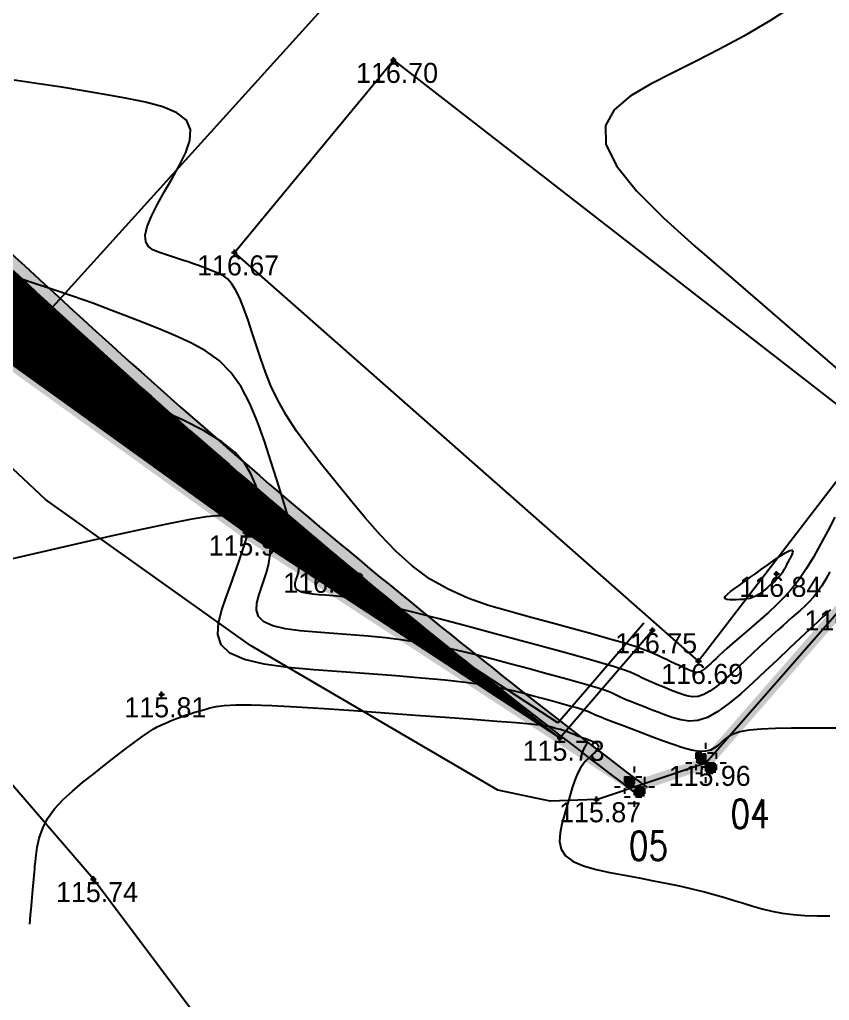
# Model space of a CAD drawing. Extents: x -196763 to -87623, y -65703 to -55832.
# Drawn here: x -87676.33 to -87662.19, y -65478.79 to -65461.66 of the extents above; entities that cross this region are included whole.
import ezdxf
from ezdxf.enums import TextEntityAlignment as Align

# ---------------------------------------------------------------- set-up
doc = ezdxf.new("R2010")
doc.units = 0
doc.header["$MEASUREMENT"] = 0
doc.header["$PDMODE"] = 34
doc.header["$PDSIZE"] = 0.05
doc.linetypes.add('ACAD_ISO04W100', pattern=[30, 24, -3, 0, -3])
doc.linetypes.add('DASHED', pattern=[70, 50, -20])
for name, color, linetype in [('0_coordinates', 1, 'Continuous'), ('0_PROP.corte', 10, 'Continuous'), ('0_PROP.trama', 251, 'Continuous'), ('0_PROPfinal', 4, 'Continuous'), ('CV', 8, 'Continuous'), ('CVD', 6, 'Continuous'), ('LEVTP_BERMA', 6, 'Continuous'), ('LEVTP_EDIF', 3, 'Continuous'), ('LEVTP_MURO', 1, 'Continuous'), ('POINTS', 2, 'Continuous'), ('Z', 1, 'Continuous')]:
    doc.layers.add(name, color=color, linetype=linetype)
doc.layers.add('0_Limites_Terreno', color=30, linetype='DASHED', lineweight=35)
doc.styles.add('coordinates', font='romans', dxfattribs={"width": 0.8})

# ---------------------------------------------------------------- blocks, each defined once
blk = doc.blocks.new('mk_02')
at = {"linetype": 'ACAD_ISO04W100', "ltscale": 0.001}
for points in [[(-0.25, 0.25), (0, 0.25), (0, 0), (-0.25, 0)], [(0.25, -0.25), (0, -0.25), (0, 0), (0.25, 0)]]:
    blk.add_hatch(color=9, dxfattribs=at).paths.add_polyline_path(points)
for p, q in [((0, -0.5), (0, 0.5)), ((-0.25, 0.25), (0.25, 0.25)), ((-0.25, 0.25), (-0.25, -0.25)), ((0.25, 0.25), (0.25, -0.25)), ((-0.5, 0), (0.5, 0)), ((-0.25, -0.25), (0.25, -0.25))]:
    blk.add_line(p, q, dxfattribs=at)

msp = doc.modelspace()

# ---------------------------------------------------------------- hatches: boundary and pattern name
at = {"layer": '0_PROP.trama'}
h = msp.add_hatch(color=256, dxfattribs=at)
h.dxf.hatch_style = 1
edge = h.paths.add_edge_path()
edge.add_line((-87678.44661511075, -65464.13392075938), (-87678.321677453, -65463.98732198698))
edge.add_arc((-87569.95088954734, -65353.11375624436), 155.0392700311026, 223.8976485634946, 225.6540299730254, ccw=False)
edge.add_line((-87681.66901984674, -65460.6136846824), (-87681.81334961257, -65460.75213654657))
edge.add_arc((-87588.63745114549, -65371.35766006622), 129.1244379671906, 223.8134518173412, 225.9310006975266)
edge = h.paths.add_edge_path()
edge.add_line((-87676.57403559802, -65465.64854959492), (-87676.7097569548, -65465.79082056661))
edge.add_arc((-87583.96997315057, -65366.94761513458), 135.5383589989754, 226.8247030543718, 233.0253626053064)
edge.add_line((-87665.49106965234, -65475.22945841998), (-87665.37075072719, -65475.06969811125))
edge.add_arc((-87583.25638430123, -65366.05045773836), 136.4842992619217, 226.8646259028792, 233.0125803918554, ccw=False)
h.paths.add_polyline_path([(-87686.50267737987, -65455.20762596255), (-87686.49392585423, -65455.20954673635), (-87690.56422777225, -65450.59685884766), (-87690.71419077564, -65450.72918835164), (-87686.00365867089, -65456.06741996849), (-87685.90832262438, -65455.88118115268)])
edge = h.paths.add_edge_path()
edge.add_line((-87684.82788092345, -65454.70828178646), (-87684.61473448265, -65454.45917446899))
edge.add_line((-87684.61473448265, -65454.45917446899), (-87684.79723555634, -65454.48560222009))
edge.add_line((-87684.79723555634, -65454.48560222009), (-87685.18073300575, -65454.45983598522))
edge.add_line((-87685.18073300575, -65454.45983598523), (-87685.18403413206, -65454.46628473028))
edge.add_arc((-87685.97917697763, -65456.01959501956), 1.744999999905353, 48.717779373311885, 62.89199661738752, ccw=False)
at = {"layer": '0_PROPfinal', "linetype": 'Continuous', "transparency": 33554498}
h = msp.add_hatch(dxfattribs=at)
h.set_pattern_fill('ANSI32', color=30, scale=0.04699999999999999)
h.set_pattern_definition([(2.856957847893166, (-87792.13738067423, -65566.79198492423), (-0.0008784768940234035, 0.01760309357319522), []), (2.856957847893166, (-87792.13122015075, -65566.79755979645), (-0.0008784768940234035, 0.01760309357319522), [])])
h.paths.add_polyline_path([(-87666.8942355565, -65474.20260222007), (-87667.9822355562, -65473.32260222013), (-87668.81603946425, -65472.64393511935), (-87669.66949560241, -65471.9532076242), (-87671.65083831876, -65470.30497633432), (-87672.18303837262, -65469.86225192626), (-87673.65046983887, -65468.5757159345), (-87674.78212080858, -65467.58356758815), (-87676.2761841161, -65466.19885639643), (-87676.7175583345, -65465.79944149672), (-87678.44661511068, -65464.13392075948), (-87680.32313784574, -65462.27989630424), (-87682.57907785573, -65459.94834152373), (-87683.68753225508, -65458.69218060836), (-87685.99871941801, -65456.07301739896), (-87687.90388597548, -65453.91397886012), (-87688.98716279905, -65452.68635054537), (-87690.6882355563, -65450.75860222026), (-87691.57823555628, -65451.87360222025), (-87687.08523555633, -65456.83660222011), (-87685.1132355566, -65459.46960221976), (-87682.12623555653, -65462.88260221996), (-87679.6522355554, -65465.173602221), (-87677.27023555619, -65467.09860222021), (-87672.38023555788, -65470.6176022191)])
at = {"layer": 'LEVTP_EDIF', "linetype": 'Continuous'}
h = msp.add_hatch(dxfattribs=at)
h.set_pattern_fill('GRAVEL', color=5, scale=0.5999999999999999, angle=1.858080044910986e-10)
h.set_pattern_definition([(228.0127875041858, (204.3487482666824, 202.4861760153508), (-4.799999999982525, -5.400000000015568), [0.08072159999999999, -7.991452828244219]), (184.9697407281858, (204.2947482666932, 202.4261760153313), (7.199999999998039, 0.6000000000233698), [0.1385208, -13.713554856738]), (132.5104470781858, (204.1567482667015, 202.4141760153434), (6.000000000021473, -6.599999999980461), [0.09767279999999998, -9.669619557659818]), (267.2736890061857, (203.9227482666756, 202.2641760153492), (0.5999999999611001, 12.00000000000195), [0.1261427999999999, -12.48813482497739]), (292.8336541781858, (203.9167482666962, 202.1381760153308), (-3.000000000023341, 7.199999999990288), [0.1236929999999999, -12.24562387685297]), (357.2736890061857, (203.9647482666769, 202.024176015344), (-12.00000000000196, 0.599999999961101), [0.1261427999999997, -12.48813482497738]), (37.6942404668858, (204.0907482666807, 202.01817601535), (-7.799999999980542, -6.000000000025278), [0.1668174, -16.5149091293496]), (72.25532837508581, (204.2227482666785, 202.1201760153344), (4.199999999957209, 13.20000000001362), [0.1574927999999998, -15.59179289808803]), (121.4295656151858, (204.2707482666883, 202.2701760153577), (-4.800000000025307, 7.799999999984426), [0.12657, -12.5304438658374]), (175.2363583091858, (204.2047482666967, 202.3781760153433), (6.600000000001936, -0.5999999999786203), [0.1444992, -7.08045754727538]), (222.3974377981858, (204.0607482666819, 202.3901760153458), (-7.199999999978575, -6.600000000023332), [0.1868688, -18.50002500287694]), (138.8140748341858, (204.5167482667021, 202.2581760153553), (-4.200000000011694, 3.59999999998638), [0.06378059999999994, -6.314306887640816]), (171.4692343901858, (204.4687482666923, 202.3001760153347), (7.800000000003889, -1.199999999974702), [0.1213422, -12.0129068496942]), (225.0000000001858, (204.3487482666969, 202.3181760153602), (1.945665850655587e-12, -0.5999999999999598), [0.08485259999999997, -0.7636755374238599]), (203.1985905141858, (204.3067482666956, 202.3901760153458), (2.999999999996102, 1.200000000009714), [0.04569479999999995, -4.523769063518333]), (291.8014094861858, (204.2647482666798, 202.3721760153421), (-0.6000000000056478, 1.799999999998116), [0.06462179999999998, -3.1664770842807]), (30.96375653228579, (204.2887482666847, 202.3121760153444), (1.79999999999614, 1.200000000005825), [0.1049574, -3.393613736907179]), (161.5650511771858, (204.3787482666958, 202.3661760153482), (1.200000000001952, -0.5999999999960945), [0.07589459999999995, -1.821471996101039]), (16.38954033418579, (203.9167482666817, 202.3721760153348), (5.999999999994142, 1.800000000019484), [0.10632, -10.52570708800164]), (70.34617594208581, (204.0187482666952, 202.4021760153264), (-2.39999999997933, -6.60000000000982), [0.08919659999999996, -8.830444648391396]), (293.1985905141857, (204.3787482666958, 202.4861760153435), (-1.200000000009711, 2.999999999996104), [0.09138899999999997, -4.478074863518338]), (343.6104596661858, (204.4147482667031, 202.402176015341), (-6.000000000005816, 1.799999999980568), [0.10632, -10.52570708800139]), (339.4439547801857, (203.9167482666817, 202.0001760153391), (-3.000000000003913, 1.199999999990286), [0.1025279999999999, -5.02387424719049]), (294.7751405691858, (204.0127482666867, 201.9641760153318), (-3.000000000021406, 6.599999999990271), [0.0859067999999999, -8.504785837965587]), (66.80140948658581, (204.3847482666752, 201.8861760153304), (1.19999999999026, 3.000000000003873), [0.0913889999999999, -4.478074863518334]), (17.35402463648581, (204.420748266697, 201.9701760153475), (-7.799999999992203, -2.400000000025272), [0.1005786, -9.957254168544]), (69.44395478058581, (204.0907482666953, 201.886176015345), (-1.199999999990276, -3.000000000003864), [0.05126399999999997, -5.075138247190496]), (101.3099324741857, (204.3487482666969, 201.8861760153522), (-0.6000000000077612, 2.399999999998061), [0.03059399999999999, -3.028817708155679]), (165.9637565321858, (204.3427482666884, 201.9161760153511), (1.800000000001921, -0.5999999999941634), [0.123693, -2.35017037537062]), (186.0090059571858, (204.2227482666785, 201.9461760153354), (5.999999999998082, 0.6000000000194472), [0.11463, -11.34835390472568]), (303.6900675261858, (204.2887482666847, 202.258176015348), (-0.6000000000038836, 1.199999999998046), [0.08653319999999985, -2.076797565278396]), (353.1572265871857, (204.3367482666799, 202.1861760153406), (10.2000000000039, -1.199999999966955), [0.1510763999999999, -14.95653757441698]), (60.9453959010858, (204.4867482666887, 202.1681760153515), (-2.399999999986365, -4.200000000007768), [0.06177359999999999, -6.1156044845922]), (90, (204.5167482666875, 202.2221760153334), (-0.6000000000019455, 0.5999999999980542), [0.03599999999999998, -0.5639999999999997]), (120.2564371641858, (204.2107482666761, 201.9641760153463), (2.400000000013625, -4.199999999992222), [0.08335439999999995, -8.252111993669875]), (48.0127875043858, (204.1687482666894, 202.0361760153246), (4.799999999982488, 5.400000000015551), [0.1614432, -7.910731228244217]), (1.858048239364172e-10, (204.2767482666823, 202.1561760153345), (0.5999999999980543, 0.6000000000019458), [0.1559999999999999, -0.4439999999999999]), (325.3048464691859, (204.4327482666995, 202.1561760153418), (6.000000000013702, -4.199999999980436), [0.09486839999999995, -9.391964580505192]), (254.0546040991858, (204.5107482666936, 202.1021760153453), (-0.5999999999922396, -2.400000000001948), [0.08736119999999999, -4.280704733568299]), (207.6459753641858, (204.4867482666887, 202.01817601535), (-11.39999999998051, -6.000000000036997), [0.142239, -14.08168450935564]), (175.4260787401858, (204.3607482666994, 201.9521760153511), (-7.800000000001917, 0.5999999999747057), [0.1504794, -14.89744404478134])])
h.paths.add_polyline_path([(-87677.01044398783, -65466.73230700859), (-87677.27323555628, -65467.09760222008), (-87672.3802355563, -65470.61760222005), (-87672.11744398782, -65470.25230700855)])

# ---------------------------------------------------------------- linework, layer by layer
at = {"layer": '0_Limites_Terreno', "ltscale": 0.02, "const_width": 0.2, "flags": 128}
msp.add_lwpolyline([(-87647.58423555635, -65452.9956022201), (-87641.31523555635, -65445.3786022201), (-87635.62923555635, -65437.7606022201), (-87634.94865195337, -65436.78048720788), (-87666.0612355564, -65418.63760222017), (-87690.68823555634, -65450.75860222011), (-87691.57823555634, -65451.87360222011), (-87687.08523555635, -65456.8366022201), (-87685.11323555635, -65459.4696022201), (-87682.12623555635, -65462.8826022201), (-87679.65223555635, -65465.1736022201), (-87677.27323555635, -65467.09760222011), (-87672.38023555635, -65470.6176022201), (-87666.89423555635, -65474.20260222011), (-87665.59066983452, -65475.05445842003), (-87664.34323555634, -65474.6406022201), (-87661.97123555635, -65471.92560222011), (-87657.96123555634, -65467.32460222011), (-87653.37523555635, -65460.54260222011)], close=True, dxfattribs=at)
at = {"layer": '0_PROP.corte', "linetype": 'Continuous'}
for centre, radius, start, end in [((-87582.83321693333, -65365.54724259822), 137.1408500278946, 226.8791828750208, 232.9978499387523), ((-87583.44038555738, -65366.28198729031), 136.3886587147308, 226.9617247027702, 233.0158101269752)]:
    msp.add_arc(centre, radius, start, end, dxfattribs=at)
at = {"layer": '0_PROPfinal', "linetype": 'Continuous'}
msp.add_ray((-87789.63962134835, -65592.52463376487), (0.6709838222267455, 0.7414719888910081), dxfattribs=at)
at = {"layer": 'CV', "linetype": 'Continuous'}
for points in [[(-87662.74623555633, -65461.37460222003, 0), (-87663.2292355563, -65461.68160222003, 0), (-87663.6802355563, -65461.94560222002, 0), (-87664.10723555631, -65462.17660222002, 0), (-87664.51723555631, -65462.38660222005, 0), (-87664.9202355563, -65462.58560222004, 0), (-87664.9202355563, -65462.58560222004, 0), (-87665.31523555629, -65462.78460222003, 0), (-87665.66923555628, -65462.99560222004, 0), (-87665.94423555631, -65463.23260222004, 0), (-87666.1002355563, -65463.50660222004, 0), (-87666.09523555629, -65463.83160222002, 0), (-87666.09523555629, -65463.83160222002, 0), (-87665.90523555629, -65464.21460222005, 0), (-87665.5562355563, -65464.64860222003, 0), (-87665.0862355563, -65465.11960222005, 0), (-87664.53723555629, -65465.61560222004, 0), (-87663.9482355563, -65466.12460222006, 0), (-87663.9482355563, -65466.12460222006, 0), (-87663.3572355563, -65466.63260222003, 0), (-87662.78923555628, -65467.12160222003, 0), (-87662.26923555629, -65467.57160222001, 0), (-87661.82023555627, -65467.96360222004, 0)], [(-87662.09123555628, -65470.35060222002, 0), (-87662.21623555628, -65470.58860222004, 0), (-87662.34123555628, -65470.82160222001, 0), (-87662.46623555628, -65471.04460222004, 0), (-87662.59323555625, -65471.25260222005, 0), (-87662.72123555628, -65471.44060222002, 0), (-87662.72123555628, -65471.44060222002, 0), (-87662.85123555629, -65471.60660222002, 0), (-87662.98323555627, -65471.75260222005, 0), (-87663.11523555627, -65471.88460222004, 0), (-87663.24823555628, -65472.00560222005, 0), (-87663.38223555627, -65472.12260222002, 0), (-87663.38223555627, -65472.12260222002, 0), (-87663.51523555628, -65472.23760222004, 0), (-87663.64423555628, -65472.35060222002, 0), (-87663.76623555626, -65472.45660222002, 0), (-87663.87723555627, -65472.55360222003, 0), (-87663.97223555628, -65472.63760222003, 0), (-87663.97223555628, -65472.63760222003, 0), (-87664.05123555627, -65472.70760222004, 0), (-87664.11523555625, -65472.76560222003, 0), (-87664.16723555628, -65472.81360222004, 0), (-87664.21223555626, -65472.85560222003, 0), (-87664.25423555626, -65472.89460222002, 0), (-87664.25423555626, -65472.89460222002, 0), (-87664.29423555626, -65472.93260222005, 0), (-87664.33423555626, -65472.96860222001, 0), (-87664.37323555627, -65473.00160222004, 0), (-87664.41023555626, -65473.02760222005, 0), (-87664.44423555628, -65473.04660222005, 0), (-87664.44423555628, -65473.04660222005, 0), (-87664.47623555627, -65473.05660222003, 0), (-87664.50523555625, -65473.05860222004, 0), (-87664.53223555627, -65473.05560222004, 0), (-87664.55823555628, -65473.04760222004, 0), (-87664.58323555627, -65473.03860222005, 0), (-87664.58323555627, -65473.03860222005, 0), (-87664.60923555626, -65473.02860222004, 0), (-87664.63723555626, -65473.01860222003, 0), (-87664.66923555627, -65473.00460222003, 0), (-87664.70823555627, -65472.98860222003, 0), (-87664.75623555627, -65472.96660222003, 0), (-87664.75623555627, -65472.96660222003, 0), (-87664.81423555627, -65472.93960222003, 0), (-87664.88123555628, -65472.90760222005, 0), (-87664.95523555625, -65472.87260222005, 0), (-87665.03323555626, -65472.83560222004, 0), (-87665.11423555628, -65472.79660222005, 0), (-87665.11423555628, -65472.79660222005, 0), (-87665.19723555628, -65472.75760222003, 0), (-87665.29123555629, -65472.71560222004, 0), (-87665.41023555626, -65472.66860222005, 0), (-87665.56323555626, -65472.61460222005, 0), (-87665.76423555626, -65472.55060222004, 0), (-87665.76423555626, -65472.55060222004, 0), (-87666.02023555625, -65472.47560222005, 0), (-87666.32223555628, -65472.38960222004, 0), (-87666.66123555628, -65472.29760222004, 0), (-87667.02223555626, -65472.19960222004, 0), (-87667.39623555627, -65472.09960222006, 0), (-87667.39623555627, -65472.09960222006, 0), (-87667.7712355563, -65471.99760222005, 0), (-87668.14023555628, -65471.88760222006, 0), (-87668.50123555628, -65471.76060222006, 0), (-87668.84723555628, -65471.60760222004, 0), (-87669.17323555627, -65471.42260222007, 0), (-87669.17323555627, -65471.42260222007, 0), (-87669.47723555627, -65471.19760222006, 0), (-87669.76223555628, -65470.93960222006, 0), (-87670.03323555627, -65470.65660222006, 0), (-87670.29423555626, -65470.35660222005, 0), (-87670.55023555628, -65470.04860222006, 0), (-87670.55023555628, -65470.04860222006, 0), (-87670.80423555626, -65469.73960222005, 0), (-87671.05123555628, -65469.43360222007, 0), (-87671.28423555628, -65469.13360222005, 0), (-87671.49423555627, -65468.84460222006, 0), (-87671.67523555628, -65468.56760222009, 0), (-87671.67523555628, -65468.56760222009, 0), (-87671.8232355563, -65468.30560222007, 0), (-87671.94123555628, -65468.05660222006, 0), (-87672.03723555629, -65467.81660222007, 0), (-87672.11923555627, -65467.58460222005, 0), (-87672.19423555628, -65467.35460222007, 0), (-87672.19423555628, -65467.35460222007, 0), (-87672.2672355563, -65467.12660222007, 0), (-87672.34023555629, -65466.90660222006, 0), (-87672.41323555629, -65466.70360222006, 0), (-87672.4862355563, -65466.52360222006, 0), (-87672.55823555628, -65466.37660222007, 0), (-87672.55823555628, -65466.37660222007, 0), (-87672.62923555629, -65466.26660222008, 0), (-87672.70123555629, -65466.18860222007, 0), (-87672.7712355563, -65466.13460222007, 0), (-87672.8422355563, -65466.09660222007, 0), (-87672.9122355563, -65466.06760222006, 0), (-87672.9122355563, -65466.06760222006, 0), (-87672.98323555628, -65466.03860222008, 0), (-87673.05523555628, -65466.01060222006, 0), (-87673.13023555628, -65465.98160222008, 0), (-87673.21023555628, -65465.95160222008, 0), (-87673.29523555629, -65465.92160222005, 0), (-87673.29523555629, -65465.92160222005, 0), (-87673.3882355563, -65465.88960222007, 0), (-87673.4862355563, -65465.85760222007, 0), (-87673.5892355563, -65465.82460222007, 0), (-87673.69523555628, -65465.79060222008, 0), (-87673.80223555629, -65465.75660222007, 0), (-87673.80223555629, -65465.75660222007, 0), (-87673.90823555629, -65465.72160222007, 0), (-87674.00423555629, -65465.67860222006, 0), (-87674.0812355563, -65465.62060222007, 0), (-87674.12923555629, -65465.53760222009, 0), (-87674.13923555629, -65465.42360222006, 0), (-87674.13923555629, -65465.42360222006, 0), (-87674.1032355563, -65465.27260222007, 0), (-87674.02823555631, -65465.09060222007, 0), (-87673.92523555628, -65464.88360222008, 0), (-87673.80223555632, -65464.66160222007, 0), (-87673.67023555629, -65464.43160222006, 0), (-87673.67023555629, -65464.43160222006, 0), (-87673.53923555628, -65464.20160222008, 0), (-87673.4282355563, -65463.97860222008, 0), (-87673.3582355563, -65463.76860222006, 0), (-87673.34823555629, -65463.57960222007, 0), (-87673.4192355563, -65463.41660222007, 0), (-87673.4192355563, -65463.41660222007, 0), (-87673.5832355563, -65463.28560222008, 0), (-87673.82823555628, -65463.18160222006, 0), (-87674.1342355563, -65463.09860222007, 0), (-87674.4802355563, -65463.02860222007, 0), (-87674.84523555629, -65462.96460222008, 0), (-87674.84523555629, -65462.96460222008, 0), (-87675.2162355563, -65462.90260222008, 0), (-87675.5972355563, -65462.84060222007, 0), (-87675.99823555631, -65462.77860222007, 0), (-87676.4292355563, -65462.71560222007, 0)], [(-87662.17923555626, -65471.30360222003, 0), (-87662.25023555626, -65471.42960222002, 0), (-87662.32123555629, -65471.54660222002, 0), (-87662.39323555627, -65471.65260222005, 0), (-87662.39323555627, -65471.65260222005, 0), (-87662.4672355563, -65471.74560222001, 0), (-87662.54023555627, -65471.82860222003, 0), (-87662.61523555627, -65471.90260222002, 0), (-87662.69023555626, -65471.97060222005, 0), (-87662.76523555628, -65472.03660222001, 0), (-87662.76523555628, -65472.03660222001, 0), (-87662.84123555626, -65472.10260222003, 0), (-87662.91823555627, -65472.16960222004, 0), (-87663.00023555626, -65472.24260222005, 0), (-87663.08823555626, -65472.32160222001, 0), (-87663.18523555627, -65472.40860222004, 0), (-87663.18523555627, -65472.40860222004, 0), (-87663.29223555628, -65472.50760222003, 0), (-87663.40723555628, -65472.61460222002, 0), (-87663.52823555628, -65472.72860222005, 0), (-87663.65423555627, -65472.84660222004, 0), (-87663.78123555628, -65472.96660222003, 0), (-87663.78123555628, -65472.96660222003, 0), (-87663.90923555626, -65473.08660222003, 0), (-87664.03523555626, -65473.20060222003, 0), (-87664.15723555627, -65473.30260222004, 0), (-87664.27323555626, -65473.38560222003, 0), (-87664.38123555628, -65473.44560222005, 0), (-87664.38123555628, -65473.44560222005, 0), (-87664.48023555626, -65473.47660222004, 0), (-87664.57123555627, -65473.48360222003, 0), (-87664.65723555627, -65473.47260222006, 0), (-87664.73823555626, -65473.44960222004, 0), (-87664.81723555627, -65473.42060222003, 0), (-87664.81723555627, -65473.42060222003, 0), (-87664.89723555626, -65473.39060222003, 0), (-87664.97523555627, -65473.36060222003, 0), (-87665.05223555629, -65473.33060222003, 0), (-87665.12723555627, -65473.30060222004, 0), (-87665.19923555625, -65473.27060222004, 0), (-87665.19923555625, -65473.27060222004, 0), (-87665.26823555626, -65473.24060222004, 0), (-87665.33523555625, -65473.21060222004, 0), (-87665.39923555627, -65473.18060222004, 0), (-87665.46223555626, -65473.15060222007, 0), (-87665.52523555626, -65473.12060222004, 0), (-87665.52523555626, -65473.12060222004, 0), (-87665.58923555627, -65473.09060222004, 0), (-87665.67023555627, -65473.05660222003, 0), (-87665.78223555627, -65473.01460222004, 0), (-87665.94123555628, -65472.96260222005, 0), (-87666.16323555626, -65472.89460222005, 0), (-87666.16323555626, -65472.89460222005, 0), (-87666.45823555627, -65472.81060222004, 0), (-87666.81623555628, -65472.71160222006, 0), (-87667.22223555628, -65472.60060222005, 0), (-87667.65823555626, -65472.48360222003, 0), (-87668.11123555628, -65472.36260222007, 0), (-87668.11123555628, -65472.36260222007, 0), (-87668.56323555626, -65472.24160222006, 0), (-87669.00323555627, -65472.12460222006, 0), (-87669.41523555627, -65472.01660222005, 0), (-87669.78823555628, -65471.92360222006, 0), (-87670.10623555629, -65471.84760222006, 0), (-87670.10623555629, -65471.84760222006, 0), (-87670.36323555627, -65471.79260222006, 0), (-87670.56523555626, -65471.75660222004, 0), (-87670.72823555626, -65471.73360222005, 0), (-87670.86323555627, -65471.71960222006, 0), (-87670.98623555628, -65471.71060222007, 0), (-87670.98623555628, -65471.71060222007, 0), (-87671.10523555627, -65471.70160222008, 0), (-87671.21823555625, -65471.69060222005, 0), (-87671.32023555627, -65471.67660222005, 0), (-87671.40623555628, -65471.65660222006, 0), (-87671.46923555627, -65471.62860222004, 0), (-87671.46923555627, -65471.62860222004, 0), (-87671.50623555627, -65471.59260222005, 0), (-87671.52023555625, -65471.54860222006, 0), (-87671.51823555627, -65471.49960222006, 0), (-87671.50523555627, -65471.44560222005, 0), (-87671.48623555628, -65471.39060222006, 0), (-87671.48623555628, -65471.39060222006, 0), (-87671.46723555628, -65471.33360222006, 0), (-87671.45323555627, -65471.26460222007, 0), (-87671.45023555627, -65471.17160222005, 0), (-87671.46223555628, -65471.04360222005, 0), (-87671.49623555627, -65470.86960222005, 0), (-87671.49623555627, -65470.86960222005, 0), (-87671.55423555626, -65470.63960222007, 0), (-87671.63323555628, -65470.36260222007, 0), (-87671.7282355563, -65470.05160222005, 0), (-87671.83323555627, -65469.71560222004, 0), (-87671.94423555628, -65469.36860222006, 0), (-87671.94423555628, -65469.36860222006, 0), (-87672.05723555629, -65469.02160222005, 0), (-87672.1762355563, -65468.68360222007, 0), (-87672.30923555627, -65468.36460222005, 0), (-87672.4612355563, -65468.07460222007, 0), (-87672.64023555628, -65467.82260222006, 0), (-87672.64023555628, -65467.82260222006, 0), (-87672.84923555628, -65467.61460222008, 0), (-87673.08523555628, -65467.44460222006, 0), (-87673.34123555628, -65467.30260222007, 0), (-87673.61023555628, -65467.18060222007, 0), (-87673.88523555628, -65467.06760222009, 0), (-87673.88523555628, -65467.06760222009, 0), (-87674.16323555629, -65466.95660222005, 0), (-87674.44623555629, -65466.84460222009, 0), (-87674.7412355563, -65466.73060222006, 0), (-87675.05423555628, -65466.61360222006, 0), (-87675.39023555628, -65466.49360222006, 0), (-87675.39023555628, -65466.49360222006, 0), (-87675.75323555629, -65466.36960222008, 0), (-87676.14023555628, -65466.24260222007, 0), (-87676.54423555628, -65466.1126022201, 0)], [(-87662.16723555628, -65471.96660222003, 0), (-87662.19323555627, -65471.98960222002, 0), (-87662.23523555625, -65472.02760222002, 0), (-87662.30023555625, -65472.08960222002, 0), (-87662.39823555628, -65472.18060222004, 0), (-87662.39823555628, -65472.18060222004, 0), (-87662.53323555626, -65472.30660222003, 0), (-87662.69923555625, -65472.46360222004, 0), (-87662.88923555627, -65472.64260222004, 0), (-87663.09523555626, -65472.83760222002, 0), (-87663.30923555625, -65473.03960222004, 0), (-87663.30923555625, -65473.03960222004, 0), (-87663.52423555627, -65473.24060222004, 0), (-87663.73623555627, -65473.43160222003, 0), (-87663.94123555627, -65473.60260222003, 0), (-87664.13623555627, -65473.74360222003, 0), (-87664.31823555626, -65473.84360222004, 0), (-87664.31823555626, -65473.84360222004, 0), (-87664.48423555626, -65473.89660222003, 0), (-87664.63823555627, -65473.90860222004, 0), (-87664.78123555628, -65473.88960222004, 0), (-87664.91823555627, -65473.85160222004, 0), (-87665.05223555629, -65473.80260222004, 0), (-87665.05223555629, -65473.80260222004, 0), (-87665.18423555627, -65473.75260222005, 0), (-87665.31323555626, -65473.70360222003, 0), (-87665.43523555626, -65473.65660222003, 0), (-87665.54623555628, -65473.61360222003, 0), (-87665.64323555626, -65473.57460222004, 0), (-87665.64323555626, -65473.57460222004, 0), (-87665.72323555626, -65473.54160222004, 0), (-87665.78823555626, -65473.51360222005, 0), (-87665.84323555625, -65473.48860222003, 0), (-87665.89123555628, -65473.46660222003, 0), (-87665.93523555626, -65473.44560222005, 0), (-87665.93523555626, -65473.44560222005, 0), (-87665.98123555628, -65473.42360222003, 0), (-87666.03723555627, -65473.39960222005, 0), (-87666.11523555625, -65473.37060222004, 0), (-87666.22723555627, -65473.33460222005, 0), (-87666.38223555627, -65473.28660222004, 0), (-87666.38223555627, -65473.28660222004, 0), (-87666.58923555627, -65473.22760222003, 0), (-87666.84023555626, -65473.15860222004, 0), (-87667.12323555628, -65473.08160222002, 0), (-87667.42923555626, -65472.99860222007, 0), (-87667.74623555627, -65472.91360222005, 0), (-87667.74623555627, -65472.91360222005, 0), (-87668.06423555627, -65472.82960222004, 0), (-87668.38223555626, -65472.74660222003, 0), (-87668.69923555625, -65472.66960222004, 0), (-87669.01323555627, -65472.60060222005, 0), (-87669.32523555627, -65472.54060222006, 0), (-87669.32523555627, -65472.54060222006, 0), (-87669.63423555625, -65472.49360222006, 0), (-87669.94023555626, -65472.45660222005, 0), (-87670.24423555627, -65472.42660222005, 0), (-87670.54623555626, -65472.40260222005, 0), (-87670.84923555628, -65472.38060222005, 0), (-87670.84923555628, -65472.38060222005, 0), (-87671.14823555628, -65472.35860222005, 0), (-87671.43423555627, -65472.33160222005, 0), (-87671.69123555627, -65472.29560222006, 0), (-87671.90623555628, -65472.24460222008, 0), (-87672.06523555625, -65472.17560222006, 0), (-87672.06523555625, -65472.17560222006, 0), (-87672.15823555626, -65472.08360222006, 0), (-87672.19523555627, -65471.97360222007, 0), (-87672.18923555627, -65471.84960222006, 0), (-87672.15523555627, -65471.71560222004, 0), (-87672.10723555628, -65471.57660222008, 0), (-87672.10723555628, -65471.57660222008, 0), (-87672.05823555628, -65471.43660222006, 0), (-87672.01223555628, -65471.29560222006, 0), (-87671.97623555629, -65471.15060222007, 0), (-87671.95323555627, -65470.99960222006, 0), (-87671.94723555628, -65470.84260222005, 0), (-87671.94723555628, -65470.84260222005, 0), (-87671.96123555629, -65470.67660222005, 0), (-87671.99323555628, -65470.50360222004, 0), (-87672.03823555629, -65470.32460222007, 0), (-87672.0922355563, -65470.14260222007, 0), (-87672.15023555628, -65469.95960222008, 0), (-87672.15023555628, -65469.95960222008, 0), (-87672.21223555628, -65469.77560222007, 0), (-87672.29123555629, -65469.59060222007, 0), (-87672.40323555628, -65469.40560222007, 0), (-87672.5672355563, -65469.21860222007, 0), (-87672.79823555627, -65469.03060222007, 0), (-87672.79823555627, -65469.03060222007, 0), (-87673.10823555628, -65468.84060222007, 0), (-87673.4862355563, -65468.64960222008, 0), (-87673.91523555628, -65468.45660222005, 0), (-87674.37823555627, -65468.26260222006, 0), (-87674.85823555628, -65468.06860222008, 0), (-87674.85823555628, -65468.06860222008, 0), (-87675.33823555628, -65467.87560222008, 0), (-87675.79823555627, -65467.69060222008, 0), (-87676.22023555626, -65467.52060222007, 0), (-87676.58323555629, -65467.37460222009, 0)], [(-87662.88823555627, -65471.08760222002, 0), (-87662.90123555627, -65471.11160222005, 0), (-87662.91023555626, -65471.12860222001, 0), (-87662.92023555627, -65471.14960222005, 0), (-87662.93123555629, -65471.17060222003, 0), (-87662.94223555627, -65471.19060222002, 0), (-87662.95123555628, -65471.20760222004, 0), (-87662.95123555628, -65471.20760222004, 0), (-87662.95723555629, -65471.21960222006, 0), (-87662.96123555627, -65471.22860222002, 0), (-87662.96523555626, -65471.23560222003, 0), (-87662.97023555626, -65471.24360222003, 0), (-87662.97623555629, -65471.25560222002, 0), (-87662.97623555629, -65471.25560222002, 0), (-87662.98523555625, -65471.27260222004, 0), (-87662.99823555628, -65471.29560222003, 0), (-87663.01523555628, -65471.32160222004, 0), (-87663.03723555627, -65471.35260222003, 0), (-87663.06523555626, -65471.38560222003, 0), (-87663.06523555626, -65471.38560222003, 0), (-87663.09923555628, -65471.42160222002, 0), (-87663.13723555628, -65471.45860222003, 0), (-87663.18023555627, -65471.49760222002, 0), (-87663.22523555627, -65471.53760222003, 0), (-87663.27123555628, -65471.57760222004, 0), (-87663.27123555628, -65471.57760222004, 0), (-87663.31823555627, -65471.61760222002, 0), (-87663.36523555627, -65471.65660222003, 0), (-87663.41323555626, -65471.69160222001, 0), (-87663.46423555627, -65471.72260222003, 0), (-87663.51723555628, -65471.74760222005, 0), (-87663.51723555628, -65471.74760222005, 0), (-87663.57323555626, -65471.76560222003, 0), (-87663.63123555628, -65471.77660222003, 0), (-87663.69223555627, -65471.78360222001, 0), (-87663.75323555627, -65471.78760222003, 0), (-87663.81523555626, -65471.79060222003, 0), (-87663.81523555626, -65471.79060222003, 0), (-87663.87723555628, -65471.79260222003, 0), (-87663.93323555628, -65471.79160222002, 0), (-87663.97923555625, -65471.78760222003, 0), (-87664.00923555625, -65471.77660222003, 0), (-87664.01723555628, -65471.75760222003, 0), (-87664.01723555628, -65471.75760222003, 0), (-87664.00223555628, -65471.72860222005, 0), (-87663.96523555629, -65471.69160222004, 0), (-87663.91223555627, -65471.64860222003, 0), (-87663.84823555627, -65471.60060222002, 0), (-87663.78023555627, -65471.55060222004, 0), (-87663.78023555627, -65471.55060222004, 0), (-87663.71023555627, -65471.50060222005, 0), (-87663.63723555628, -65471.44860222005, 0), (-87663.55923555627, -65471.39160222002, 0), (-87663.47223555628, -65471.32960222004, 0), (-87663.37523555626, -65471.25860222005, 0), (-87663.37523555626, -65471.25860222005, 0), (-87663.26523555628, -65471.18060222004, 0), (-87663.15123555627, -65471.09960222003, 0), (-87663.04223555628, -65471.02560222004, 0), (-87662.94823555626, -65470.96660222003, 0), (-87662.87923555628, -65470.93160222003, 0), (-87662.87923555628, -65470.93160222003, 0), (-87662.84023555626, -65470.92460222002, 0), (-87662.82723555628, -65470.94060222005, 0), (-87662.83223555629, -65470.97060222005, 0), (-87662.84623555628, -65471.00660222001, 0), (-87662.86323555627, -65471.03960222004, 0), (-87662.86323555627, -65471.03960222004, 0), (-87662.87523555626, -65471.06360222001, 0), (-87662.88323555626, -65471.07760222004, 0), (-87662.88723555628, -65471.08460222002, 0)], [(-87676.15323555625, -65477.45760222007, 0), (-87676.14023555626, -65477.30060222006, 0), (-87676.13023555625, -65477.19060222008, 0), (-87676.11823555626, -65477.05760222008, 0), (-87676.10523555624, -65476.91760222009, 0), (-87676.09423555624, -65476.78460222006, 0), (-87676.08423555626, -65476.67460222008, 0), (-87676.08423555626, -65476.67460222008, 0), (-87676.07723555625, -65476.59660222007, 0), (-87676.07223555625, -65476.54160222007, 0), (-87676.06823555625, -65476.49360222006, 0), (-87676.06323555626, -65476.43860222007, 0), (-87676.05623555627, -65476.36060222006, 0), (-87676.05623555627, -65476.36060222006, 0), (-87676.04523555624, -65476.24960222009, 0), (-87676.02423555624, -65476.10960222007, 0), (-87675.98823555624, -65475.95060222006, 0), (-87675.92923555625, -65475.78060222007, 0), (-87675.84223555627, -65475.60860222005, 0), (-87675.84223555627, -65475.60860222005, 0), (-87675.72223555627, -65475.44360222008, 0), (-87675.57523555627, -65475.28360222007, 0), (-87675.40723555627, -65475.12960222006, 0), (-87675.22523555625, -65474.97760222006, 0), (-87675.03623555628, -65474.82760222007, 0), (-87675.03623555628, -65474.82760222007, 0), (-87674.84723555627, -65474.67860222006, 0), (-87674.66323555626, -65474.53360222007, 0), (-87674.49023555625, -65474.39960222008, 0), (-87674.33323555627, -65474.28060222007, 0), (-87674.19823555626, -65474.18160222009, 0), (-87674.19823555626, -65474.18160222009, 0), (-87674.08823555626, -65474.10660222008, 0), (-87674.00023555625, -65474.05160222005, 0), (-87673.92723555629, -65474.01160222007, 0), (-87673.86623555627, -65473.98060222006, 0), (-87673.81023555626, -65473.95560222006, 0), (-87673.81023555626, -65473.95560222006, 0), (-87673.75523555625, -65473.93160222006, 0), (-87673.69823555626, -65473.90660222006, 0), (-87673.63923555626, -65473.88260222006, 0), (-87673.57623555626, -65473.85760222009, 0), (-87673.50823555628, -65473.83260222007, 0), (-87673.50823555628, -65473.83260222007, 0), (-87673.43423555627, -65473.80760222005, 0), (-87673.35523555627, -65473.78160222006, 0), (-87673.27223555626, -65473.75560222008, 0), (-87673.18623555626, -65473.72960222007, 0), (-87673.09923555628, -65473.70360222006, 0), (-87673.09923555628, -65473.70360222006, 0), (-87673.00923555625, -65473.67760222007, 0), (-87672.90123555627, -65473.65460222009, 0), (-87672.75623555627, -65473.63660222007, 0), (-87672.55723555626, -65473.62660222007, 0), (-87672.28523555625, -65473.62660222007, 0), (-87672.28523555625, -65473.62660222007, 0), (-87671.92823555626, -65473.63860222005, 0), (-87671.49823555627, -65473.66160222004, 0), (-87671.01423555626, -65473.69160222004, 0), (-87670.49323555628, -65473.72660222004, 0), (-87669.95423555626, -65473.76460222007, 0), (-87669.95423555626, -65473.76460222007, 0), (-87669.41623555629, -65473.80360222003, 0), (-87668.89723555626, -65473.84060222004, 0), (-87668.41823555627, -65473.87560222005, 0), (-87667.99823555628, -65473.90760222005, 0), (-87667.65823555626, -65473.93460222006, 0), (-87667.65823555626, -65473.93460222006, 0), (-87667.41123555628, -65473.95760222007, 0), (-87667.24223555626, -65473.97660222004, 0), (-87667.13423555625, -65473.99160222003, 0), (-87667.06523555625, -65474.00560222005, 0), (-87667.01623555626, -65474.01760222007, 0), (-87667.01623555626, -65474.01760222007, 0), (-87666.97123555627, -65474.02960222006, 0), (-87666.92723555626, -65474.04160222004, 0), (-87666.88623555627, -65474.05260222004, 0), (-87666.85023555627, -65474.06260222005, 0), (-87666.82123555627, -65474.07160222004, 0), (-87666.82123555627, -65474.07160222004, 0), (-87666.79823555627, -65474.07760222007, 0), (-87666.78223555627, -65474.08360222006, 0), (-87666.77123555627, -65474.08760222005, 0), (-87666.76323555627, -65474.09060222004, 0), (-87666.75723555626, -65474.09360222004, 0), (-87666.75723555626, -65474.09360222004, 0), (-87666.75023555626, -65474.09760222006, 0), (-87666.74123555627, -65474.10060222005, 0), (-87666.72823555626, -65474.10660222005, 0), (-87666.70923555626, -65474.11460222005, 0), (-87666.68123555627, -65474.12560222005, 0), (-87666.68123555627, -65474.12560222005, 0), (-87666.64423555626, -65474.13960222004, 0), (-87666.59823555626, -65474.15760222005, 0), (-87666.54623555628, -65474.17760222004, 0), (-87666.48923555626, -65474.19860222005, 0), (-87666.43023555625, -65474.22060222005, 0), (-87666.43023555625, -65474.22060222005, 0), (-87666.37223555626, -65474.24360222003, 0), (-87666.31823555626, -65474.26660222005, 0), (-87666.27223555626, -65474.29060222006, 0), (-87666.23923555626, -65474.31760222006, 0), (-87666.22223555627, -65474.34660222004, 0), (-87666.22223555627, -65474.34660222004, 0), (-87666.22523555625, -65474.37860222004, 0), (-87666.24423555627, -65474.41360222005, 0), (-87666.27623555627, -65474.45060222003, 0), (-87666.31723555627, -65474.48860222003, 0), (-87666.36123555627, -65474.52660222003, 0), (-87666.36123555627, -65474.52660222003, 0), (-87666.40623555628, -65474.56660222004, 0), (-87666.45123555626, -65474.61160222005, 0), (-87666.49623555627, -65474.66560222006, 0), (-87666.54223555628, -65474.73560222003, 0), (-87666.58723555626, -65474.82560222003, 0), (-87666.58723555626, -65474.82560222003, 0), (-87666.63323555626, -65474.93860222004, 0), (-87666.67823555628, -65475.07160222004, 0), (-87666.72423555628, -65475.21960222006, 0), (-87666.77023555625, -65475.37760222005, 0), (-87666.81623555625, -65475.54060222006, 0), (-87666.81623555625, -65475.54060222006, 0), (-87666.86023555625, -65475.70360222006, 0), (-87666.89223555627, -65475.86260222004, 0), (-87666.90023555626, -65476.01160222005, 0), (-87666.87123555626, -65476.14660222003, 0), (-87666.79423555626, -65476.26360222005, 0), (-87666.79423555626, -65476.26360222005, 0), (-87666.66123555627, -65476.35860222005, 0), (-87666.48023555624, -65476.43560222004, 0), (-87666.26323555627, -65476.49860222004, 0), (-87666.02123555627, -65476.55160222002, 0), (-87665.76723555627, -65476.60060222005, 0), (-87665.76723555627, -65476.60060222005, 0), (-87665.51223555625, -65476.64860222003, 0), (-87665.26123555627, -65476.69660222004, 0), (-87665.01823555624, -65476.74560222001, 0), (-87664.78523555624, -65476.79360222005, 0), (-87664.56923555626, -65476.84260222005, 0), (-87664.56923555626, -65476.84260222005, 0), (-87664.36923555624, -65476.89160222002, 0), (-87664.18523555626, -65476.94060222005, 0), (-87664.01323555627, -65476.99060222004, 0), (-87663.84823555626, -65477.03960222004, 0), (-87663.68723555627, -65477.08960222005, 0), (-87663.68723555627, -65477.08960222005, 0), (-87663.52623555627, -65477.13860222002, 0), (-87663.36223555627, -65477.18560222002, 0), (-87663.19323555626, -65477.22860222002, 0), (-87663.01423555626, -65477.26360222005, 0), (-87662.82323555625, -65477.28860222002, 0), (-87662.82323555625, -65477.28860222002, 0), (-87662.61923555624, -65477.30360222003, 0), (-87662.40223555626, -65477.30860222004, 0), (-87662.17723555627, -65477.30760222005, 0)]]:
    msp.add_polyline3d(points, dxfattribs=at)
at = {"layer": 'CVD', "linetype": 'Continuous'}
msp.add_polyline3d([(-87661.92023555627, -65474.03460222003, 0), (-87662.23323555625, -65474.03260222002, 0), (-87662.23323555625, -65474.03260222002, 0), (-87662.54623555626, -65474.03160222003, 0), (-87662.84823555626, -65474.03260222002, 0), (-87663.13023555627, -65474.03760222003, 0), (-87663.38023555625, -65474.04860222003, 0), (-87663.58823555628, -65474.06860222005, 0), (-87663.58823555628, -65474.06860222005, 0), (-87663.74923555627, -65474.09860222004, 0), (-87663.86723555626, -65474.13760222003, 0), (-87663.95523555625, -65474.18160222003, 0), (-87664.02123555627, -65474.23060222003, 0), (-87664.07823555624, -65474.28160222003, 0), (-87664.07823555624, -65474.28160222003, 0), (-87664.13323555626, -65474.33260222004, 0), (-87664.19423555626, -65474.37860222004, 0), (-87664.26523555626, -65474.41460222004, 0), (-87664.35223555625, -65474.43560222004, 0), (-87664.46123555627, -65474.43760222005, 0), (-87664.46123555627, -65474.43760222005, 0), (-87664.59423555626, -65474.41660222004, 0), (-87664.74823555628, -65474.37560222005, 0), (-87664.91923555626, -65474.31960222004, 0), (-87665.10023555627, -65474.25460222003, 0), (-87665.28623555627, -65474.18460222006, 0), (-87665.28623555627, -65474.18460222006, 0), (-87665.47223555627, -65474.11360222003, 0), (-87665.65123555627, -65474.04560222003, 0), (-87665.81823555626, -65473.98260222004, 0), (-87665.96523555626, -65473.92560222004, 0), (-87666.08623555627, -65473.87860222004, 0), (-87666.08623555627, -65473.87860222004, 0), (-87666.17723555629, -65473.84260222005, 0), (-87666.24223555626, -65473.81660222004, 0), (-87666.28723555626, -65473.79660222005, 0), (-87666.32023555625, -65473.78160222003, 0), (-87666.34623555627, -65473.76960222005, 0), (-87666.34623555627, -65473.76960222005, 0), (-87666.37223555626, -65473.75760222003, 0), (-87666.40423555626, -65473.74360222003, 0), (-87666.44923555625, -65473.72760222003, 0), (-87666.51323555627, -65473.70660222002, 0), (-87666.60123555627, -65473.67960222005, 0), (-87666.60123555627, -65473.67960222005, 0), (-87666.72023555626, -65473.64560222007, 0), (-87666.86323555627, -65473.60560222006, 0), (-87667.02523555626, -65473.56160222003, 0), (-87667.20023555626, -65473.51460222004, 0), (-87667.38123555628, -65473.46560222004, 0), (-87667.38123555628, -65473.46560222004, 0), (-87667.56523555625, -65473.41760222003, 0), (-87667.76123555629, -65473.36960222005, 0), (-87667.98223555628, -65473.32260222003, 0), (-87668.23823555627, -65473.27660222006, 0), (-87668.54323555627, -65473.23460222007, 0), (-87668.54323555627, -65473.23460222007, 0), (-87668.90423555627, -65473.19360222005, 0), (-87669.31423555627, -65473.15660222006, 0), (-87669.76023555627, -65473.12060222004, 0), (-87670.22923555625, -65473.08560222004, 0), (-87670.71123555629, -65473.05060222006, 0), (-87670.71123555629, -65473.05060222006, 0), (-87671.19223555629, -65473.01560222006, 0), (-87671.64923555627, -65472.97260222006, 0), (-87672.06223555627, -65472.91360222008, 0), (-87672.40623555628, -65472.83260222007, 0), (-87672.66123555627, -65472.72160222007, 0), (-87672.66123555627, -65472.72160222007, 0), (-87672.81023555626, -65472.57560222006, 0), (-87672.86923555627, -65472.39860222006, 0), (-87672.86023555626, -65472.19860222008, 0), (-87672.80523555625, -65471.98460222007, 0), (-87672.72923555627, -65471.76160222007, 0), (-87672.72923555627, -65471.76160222007, 0), (-87672.64923555627, -65471.53960222007, 0), (-87672.57223555628, -65471.32560222006, 0), (-87672.50323555627, -65471.12860222004, 0), (-87672.44323555626, -65470.95560222006, 0), (-87672.39823555628, -65470.81460222006, 0), (-87672.39823555628, -65470.81460222006, 0), (-87672.36923555627, -65470.71260222008, 0), (-87672.35423555627, -65470.64360222006, 0), (-87672.34923555628, -65470.59860222004, 0), (-87672.35123555629, -65470.56960222006, 0), (-87672.35623555629, -65470.54960222005, 0), (-87672.35623555629, -65470.54960222005, 0), (-87672.36323555627, -65470.53060222007, 0), (-87672.3712355563, -65470.51160222007, 0), (-87672.38223555627, -65470.49260222005, 0), (-87672.39923555627, -65470.47360222004, 0), (-87672.42323555627, -65470.45360222006, 0), (-87672.42323555627, -65470.45360222006, 0), (-87672.45523555628, -65470.43460222006, 0), (-87672.49423555627, -65470.41460222007, 0), (-87672.53923555627, -65470.39460222005, 0), (-87672.5862355563, -65470.37460222009, 0), (-87672.63623555629, -65470.35460222007, 0), (-87672.63623555629, -65470.35460222007, 0), (-87672.69023555626, -65470.33560222007, 0), (-87672.7662355563, -65470.32260222006, 0), (-87672.88623555629, -65470.32260222006, 0), (-87673.07423555628, -65470.34260222008, 0), (-87673.35123555629, -65470.38660222007, 0), (-87673.35123555629, -65470.38660222007, 0), (-87673.73223555628, -65470.46160222006, 0), (-87674.20223555628, -65470.56160222006, 0), (-87674.73923555628, -65470.68160222006, 0), (-87675.32123555629, -65470.81360222007, 0), (-87675.9262355563, -65470.95160222008, 0), (-87675.9262355563, -65470.95160222008, 0), (-87676.53023555627, -65471.09060222007, 0)], dxfattribs=at)
at = {"layer": 'LEVTP_BERMA', "linetype": 'Continuous'}
for p, q in [((-87672.5802355563, -65465.72560222008), (-87669.80423555631, -65462.36460222005)), ((-87669.80423555631, -65462.36460222005), (-87661.4182355563, -65468.88160222004)), ((-87664.47423555628, -65472.86060222003), (-87672.5802355563, -65465.72560222008)), ((-87675.87856942824, -65470.03691715544), (-87680.39323555629, -65465.8326022201)), ((-87661.4182355563, -65468.88160222004), (-87664.47423555628, -65472.86060222003)), ((-87672.3012181003, -65472.58705560919), (-87675.87856942824, -65470.03691715544)), ((-87664.34323555625, -65474.64060222003), (-87661.97123555628, -65471.92560222004)), ((-87675.04423555626, -65476.66960222007), (-87679.08923555625, -65471.98060222009)), ((-87667.97903858192, -65475.11219073926), (-87672.3012181003, -65472.58705560919)), ((-87666.25723555626, -65475.27560222004), (-87664.34323555625, -65474.64060222003)), ((-87667.06606921153, -65475.30769585068), (-87667.97903858192, -65475.11219073926)), ((-87671.34423555624, -65481.59760222006), (-87675.04423555626, -65476.66960222007))]:
    msp.add_line(p, q, dxfattribs=at)
at = {"layer": 'LEVTP_MURO', "linetype": 'Continuous'}
for p, q in [((-87672.11744398782, -65470.25230700855), (-87677.01044398783, -65466.73230700859)), ((-87672.38023555628, -65470.61760222005), (-87677.27323555628, -65467.09760222008)), ((-87672.11744398782, -65470.25230700855), (-87672.3802355563, -65470.61760222005)), ((-87666.93161427295, -65473.93925850956), (-87672.27082844412, -65470.4501803463)), ((-87666.89423555626, -65474.20260222004), (-87672.38023555628, -65470.61760222005)), ((-87666.93161427295, -65473.93925850956), (-87665.43091010062, -65472.19323798954)), ((-87666.89423555626, -65474.20260222004), (-87665.27923555627, -65472.32360222005)), ((-87666.25723555626, -65475.27560222004), (-87667.06606921153, -65475.30769585068))]:
    msp.add_line(p, q, dxfattribs=at)
at = {"layer": 'POINTS'}
for p in [(-87669.80423555631, -65462.36460222005, 116.69898717), (-87672.5802355563, -65465.72560222008, 116.66828626), (-87672.38023555628, -65470.61760222005, 115.97697589), (-87671.07623555626, -65471.26860222006, 116.53186759), (-87663.10923555627, -65471.33960222005, 116.84335788), (-87665.27923555627, -65472.32360222005, 116.75095779), (-87664.47423555628, -65472.86060222003, 116.69335658), (-87673.85123555627, -65473.44360222008, 115.81377305), (-87666.89423555626, -65474.20260222004, 115.73305599), (-87664.34323555625, -65474.64060222003, 115.95819959), (-87666.25723555626, -65475.27560222004, 115.87165289), (-87675.04423555626, -65476.66960222007, 115.74366435)]:
    msp.add_point(p, dxfattribs=at)

# ---------------------------------------------------------------- block references
at = {"layer": '0_coordinates', "linetype": 'Continuous', "xscale": 0.7, "yscale": 0.7, "zscale": 0.7}
for p in [(-87664.34323555625, -65474.64060222003), (-87665.5906698345, -65475.05445842)]:
    msp.add_blockref('mk_02', p, dxfattribs=at)

# ---------------------------------------------------------------- texts
at = {"layer": '0_coordinates', "color": 3, "linetype": 'Continuous', "style": 'coordinates', "width": 0.8}
for s, p in [('04', (-87663.9160602509, -65475.77884683348)), ('05', (-87665.68958558732, -65476.33608564686))]:
    msp.add_text(s, height=0.4999999999999999, dxfattribs=at).set_placement(p)
at = {"layer": 'Z'}
for s, p in [(' 116.70', (-87669.8042355563, -65462.76460222007, 116.699)), (' 116.67', (-87672.58023555628, -65466.12560222008, 116.668)), (' 115.98', (-87672.38023555627, -65471.01760222007, 115.977)), (' 116.53', (-87671.07623555626, -65471.66860222005, 116.532)), (' 116.84', (-87663.10923555626, -65471.73960222005, 116.843)), (' 116.14', (-87661.97123555628, -65472.32560222003, 116.142)), (' 116.75', (-87665.27923555626, -65472.72360222004, 116.751)), (' 116.69', (-87664.47423555628, -65473.26060222003, 116.693)), (' 115.81', (-87673.85123555627, -65473.84360222007, 115.814)), (' 115.73', (-87666.89423555626, -65474.60260222003, 115.733)), (' 115.96', (-87664.34323555625, -65475.04060222003, 115.958)), (' 115.87', (-87666.25723555626, -65475.67560222004, 115.872)), (' 115.74', (-87675.04423555626, -65477.06960222006, 115.744))]:
    msp.add_text(s, height=0.3499999999999999, dxfattribs=at).set_placement(p, align=Align.CENTER)

doc.saveas('drawing.dxf')
